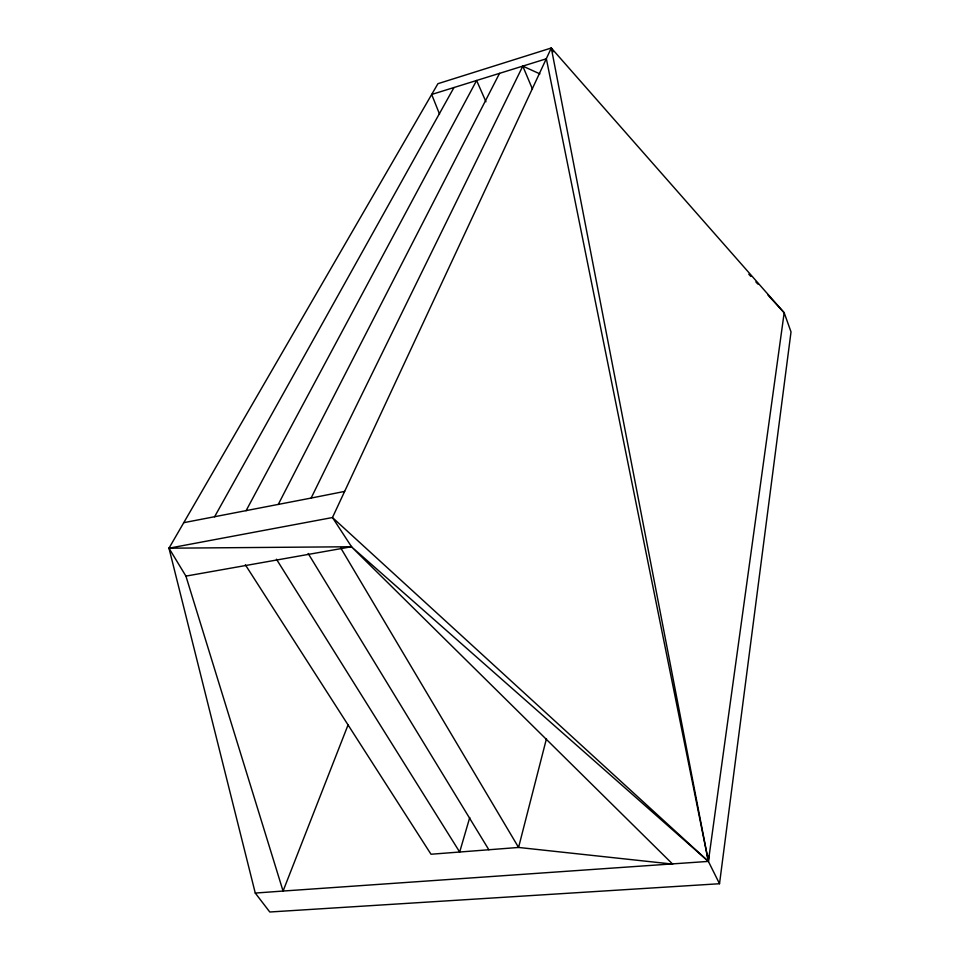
<?xml version="1.0" encoding="UTF-8"?>
<svg xmlns="http://www.w3.org/2000/svg" width="960" height="960" viewBox="0 0 960 960"><rect width="100%" height="100%" fill="white"/><g stroke="black" fill="none" stroke-linecap="round" stroke-linejoin="round"><path stroke-width="1.44" d="M708.948 855.432L708.384 861.396L719.52 883.728L269.784 912L255.264 893.064L168.984 548.196L437.916 83.7L551.304 48L784.176 312.732L791.016 331.908L719.52 883.728M546.468 738.672L518.568 847.452L431.004 854.244L245.364 564.828M469.74 817.548L459.672 852.024L276.444 559.212M348.024 725.004L283.068 891.048L255.264 893.064M553.08 51.9L551.304 48L332.46 517.536L168.984 548.196L185.916 576.108L283.068 891.048L708.384 861.396L784.176 312.732L768.012 295.128M183.612 522.708L311.136 498.06L522.792 66.12L539.916 73.896M278.268 504.444L499.536 73.356M246.084 510.696L476.604 80.484L485.964 101.76M214.56 516.816L453.984 87.528M311.136 498.06L344.628 491.412M185.916 576.108L351.54 546.744L332.46 517.536L708.384 861.396L551.304 48M168.984 548.196L351.54 546.744M748.812 274.224L750.828 276.432M755.88 281.928L757.908 284.124M308.172 553.488L488.856 849.756M340.572 547.644L518.568 847.452L672.636 864.096L350.892 546.252L708.384 861.396L546.36 58.776L431.676 94.464L439.548 114.132M522.792 66.12L532.464 89.112"/></g></svg>
